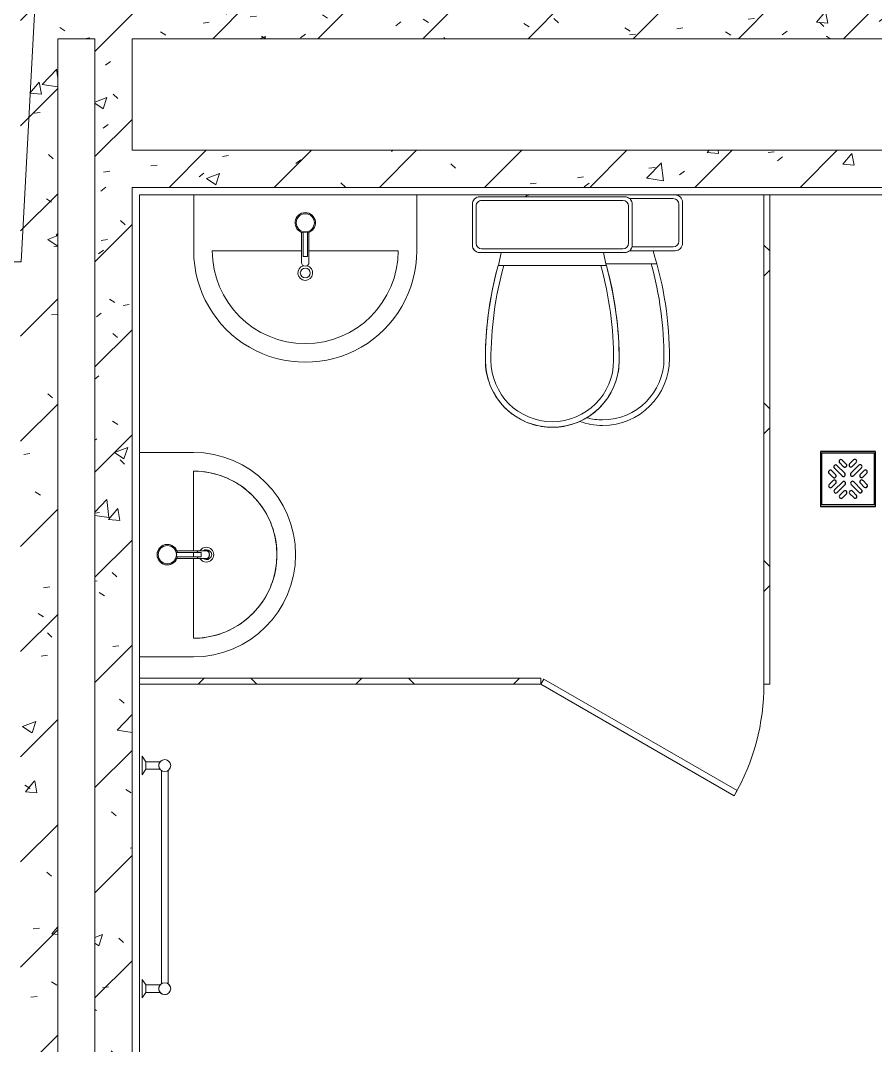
# Model space of a CAD drawing. Header units: millimetres. Extents: x -584918 to 2941280, y 3000189 to 4229862.
# Drawn here: x -445285 to -442985, y 3681767 to 3684524 of the extents above; entities that cross this region are included whole.
import ezdxf

# ---------------------------------------------------------------- set-up
doc = ezdxf.new("R2010")
doc.units = ezdxf.units.MM
for name, color, linetype, lineweight in [('Двери', 7, 'Continuous', 0), ('Сантехника', 7, 'Continuous', 0), ('Стены внутренние', 7, 'Continuous', 0), ('Стены наружные', 7, 'Continuous', 0), ('Стены несущие', 7, 'Continuous', 0), ('Стены отделка', 7, 'Continuous', 0), ('Стены перегородки', 7, 'Continuous', 0), ('экспертиза условные обозначения', 1, 'Continuous', 0)]:
    doc.layers.add(name, color=color, linetype=linetype, lineweight=lineweight)
pattern_1 = [(45, (-437515.92, 3663725.22), (-141.4214, 141.4214), [])]
pattern_2 = [(50, (-437515.92, 3663725.22), (364.368, -31.8783), [38.1, -419.1]), (355, (-437515.92, 3663725.2), (-70.486, 382.1133), [30.48, -335.28]), (100.451, (-437485.56, 3663722.56), (293.885, 350.2334), [32.38, -356.18]), (46.184, (-437515.92, 3663826.8), (542.1585, -84.086), [57.15, -628.65]), (96.636, (-437470.74, 3663819.8), (474.805, 494.855), [48.57, -534.27]), (351.184, (-437515.9, 3663826.8), (474.81, 494.85), [45.72, -502.92]), (21, (-437465.12, 3663801.42), (303.2285, -204.5305), [38.1, -419.1]), (326, (-437465.12, 3663801.4), (123.604, 368.376), [30.48, -335.28]), (71.451, (-437439.86, 3663784.37), (426.834, 163.843), [32.38, -356.18]), (37.5, (-437515.92, 3663725.22), (6.17665, 169.11015), [16.764, -314.452, 16.764, -323.596, -336.55]), (37.5, (-437515.92, 3663725.22), (6.17665, 169.11015), [-671.576, 16.764, -319.786]), (7.5, (-437515.92, 3663725.22), (133.6389, 200.3615), [16.764, -177.292, 16.764, -306.832, -128.27]), (7.5, (-437515.92, 3663725.22), (133.6389, 200.3615), [-517.652, 16.764, -111.506]), (327.5, (-437629.21, 3663725.22), (271.1818, -11.4584), [16.764, -110.236, 16.764, -379.476, -525.78]), (327.5, (-437629.21, 3663725.22), (271.1818, -11.4584), [-523.24, 16.764, -509.016]), (317.5, (-437680, 3663725.22), (296.2585, 50.8528), [16.764, -148.336, 16.764, -246.38, -373.38]), (317.5, (-437680, 3663725.22), (296.2585, 50.8528), [-428.244, 16.764, -356.616])]
pattern_3 = [(45, (-437515.92, 3663725.22), (-212.132, 212.132), []), (135, (-437515.92, 3663725.22), (-212.132, -212.132), [])]

# ---------------------------------------------------------------- blocks, each defined once
blk = doc.blocks.new('ADSK_Унитаз_ГОСТ30493-96 - С косым выпуском-V102-АР Этаж 01')
at = {"layer": 'Сантехника', "color": 9, "true_color": 0xe1b7aa}
for p, q in [((0, 190.8), (0, 195)), ((0, 195), (0, -195)), ((0, -195), (0, 195)), ((130, 215), (20, 215)), ((20, 215), (130, 215)), ((125, 205), (25, 205)), ((150, 195), (150, 190.8)), ((150, -195), (150, 195)), ((150, 195), (150, -195)), ((10, 190), (10, -190)), ((140, -190), (140, 190)), ((185, 145), (150, 137.4)), ((185, 130.7), (185, 145.7)), ((185, 130.7), (185, -130.7)), ((150, -137.4), (185, -145)), ((185, -145.7), (185, -130.7)), ((20, -215), (130, -215)), ((130, -215), (20, -215)), ((25, -205), (125, -205))]:
    blk.add_line(p, q, dxfattribs=at)
at = {"layer": 'Сантехника', "color": 9, "true_color": 0xe1b7aa, "flags": 128}
for points in [[(185, 145.7), (222.5, 155.2), (260.3, 163.1), (298.4, 169.6), (336.7, 174.5), (375.2, 177.8), (413.8, 179.6), (440, 180)], [(440, 180), (447.2, 179.9), (454.4, 179.4), (461.5, 178.7), (468.7, 177.7), (475.8, 176.4), (482.8, 174.8), (489.7, 173), (496.6, 170.9), (503.4, 168.5), (510.1, 165.8), (516.7, 162.9), (523.1, 159.7), (529.4, 156.2), (535.6, 152.5), (541.6, 148.6), (547.5, 144.4), (553.2, 140), (558.7, 135.3), (564, 130.5), (569.1, 125.4), (574, 120.1), (578.7, 114.7), (583.2, 109), (587.5, 103.2), (591.5, 97.3), (595.2, 91.1), (598.8, 84.8), (602, 78.4), (605, 71.9), (607.8, 65.2), (610.2, 58.5), (612.4, 51.6), (614.4, 44.7), (616, 37.7), (617.4, 30.6), (618.5, 23.5), (619.3, 16.3), (619.8, 9.1), (620, 1.9), (620, 0)], [(620, 0), (619.9, -7.2), (619.4, -14.4), (618.7, -21.5), (617.7, -28.7), (616.4, -35.8), (614.8, -42.8), (613, -49.7), (610.9, -56.6), (608.5, -63.4), (605.8, -70.1), (602.9, -76.7), (599.7, -83.1), (596.2, -89.4), (592.5, -95.6), (588.6, -101.6), (584.4, -107.5), (580, -113.2), (575.3, -118.7), (570.5, -124), (565.4, -129.1), (560.1, -134), (554.7, -138.7), (549, -143.2), (543.2, -147.5), (537.3, -151.5), (531.1, -155.2), (524.8, -158.8), (518.4, -162), (511.9, -165), (505.2, -167.8), (498.5, -170.2), (491.6, -172.4), (484.7, -174.4), (477.7, -176), (470.6, -177.4), (463.5, -178.5), (456.3, -179.3), (449.1, -179.8), (441.9, -180), (440, -180)], [(440, -180), (401.4, -179.2), (362.8, -176.9), (324.4, -173.1), (286.1, -167.7), (248.1, -160.7), (210.4, -152.3), (185, -145.7)]]:
    blk.add_lwpolyline(points, dxfattribs=at)
at = {"layer": 'Сантехника', "color": 9, "true_color": 0xe1b7aa}
for centre, radius, start, end in [((20, 195), 20, 90, 180), ((20, 195), 20, 90, 180), ((20, 195), 20, 170, 180), ((20, 195), 20, 140, 160), ((20, 195), 20, 110, 130), ((25, 190), 15, 90, 180), ((20, 195), 20, 90, 100), ((125, 190), 15, 0, 90), ((130, 195), 20, 360, 90), ((130, 195), 20, 80, 90), ((130, 195), 20, 0, 90), ((130, 195), 20, 50, 70), ((130, 195), 20, 20, 40), ((130, 195), 20, 360, 10), ((440, -786), 966, 90, 105.3062), ((440, -786), 966, 90, 105.3062), ((440, 0), 180, 0, 90), ((440, 0), 180, 360, 90), ((440, -801), 966, 90, 105.3062), ((440, 0), 165, 0, 90), ((440, 0), 180, 270, 360), ((440, 0), 165, 270, 0), ((440, 0), 180, 270, 0), ((440, 801), 966, 254.6938, 270), ((440, 786), 966, 254.6938, 270), ((440, 786), 966, 254.6938, 270), ((25, -190), 15, 180, 270), ((125, -190), 15, 270, 0), ((20, -195), 20, 180, 270), ((20, -195), 20, 180, 190), ((20, -195), 20, 180, 270), ((20, -195), 20, 200, 220), ((20, -195), 20, 230, 250), ((20, -195), 20, 260, 270), ((130, -195), 20, 270, 0), ((130, -195), 20, 270, 0), ((130, -195), 20, 270, 280), ((130, -195), 20, 290, 310), ((130, -195), 20, 320, 340), ((130, -195), 20, 350, 0)]:
    blk.add_arc(centre, radius, start, end, dxfattribs=at)
blk = doc.blocks.new('ADSK_Умывальник_Полукруглый_Керамический_ГОСТ30493-96 - 2-ой величины-1033426-АР Этаж 01')
at = {"layer": 'Сантехника', "color": 9, "true_color": 0xe1b7aa}
for p, q in [((-7304.1, 19636.8), (-7449.1, 19636.8)), ((-7304.1, 19371.7), (-7304.1, 19586.8)), ((-7304.1, 19136.8), (-7304.1, 19351.9)), ((-7449.1, 19086.8), (-7304.1, 19086.8))]:
    blk.add_line(p, q, dxfattribs=at)
at = {"layer": 'Сантехника', "color": 9, "true_color": 0xe1b7aa, "flags": 128}
blk.add_lwpolyline([(-7304.1, 19136.8), (-7295.1, 19137), (-7286.1, 19137.5), (-7277.2, 19138.4), (-7268.3, 19139.7), (-7259.4, 19141.3), (-7250.6, 19143.2), (-7241.9, 19145.6), (-7233.3, 19148.2), (-7224.8, 19151.2), (-7216.5, 19154.6), (-7208.3, 19158.2), (-7200.2, 19162.2), (-7192.3, 19166.5), (-7184.6, 19171.2), (-7177.1, 19176.1), (-7169.7, 19181.3), (-7162.6, 19186.8), (-7155.7, 19192.6), (-7149.1, 19198.7), (-7142.7, 19205), (-7136.6, 19211.6), (-7130.7, 19218.4), (-7125.1, 19225.5), (-7119.8, 19232.8), (-7114.8, 19240.2), (-7110.1, 19247.9), (-7105.7, 19255.7), (-7101.6, 19263.8), (-7097.8, 19271.9), (-7094.4, 19280.3), (-7091.3, 19288.7), (-7088.5, 19297.3), (-7086.1, 19306), (-7084.1, 19314.7), (-7082.4, 19323.6), (-7081, 19332.5), (-7080, 19341.4), (-7079.4, 19350.4), (-7079.1, 19359.4), (-7079.2, 19368.4), (-7079.6, 19377.4), (-7080.4, 19386.3), (-7081.6, 19395.2), (-7083.1, 19404.1), (-7085, 19412.9), (-7087.2, 19421.6), (-7089.8, 19430.3), (-7092.7, 19438.8), (-7095.9, 19447.2), (-7099.5, 19455.4), (-7103.4, 19463.5), (-7107.6, 19471.5), (-7112.2, 19479.2), (-7117, 19486.8), (-7122.2, 19494.2), (-7127.6, 19501.4), (-7133.4, 19508.3), (-7139.3, 19515), (-7145.6, 19521.5), (-7152.1, 19527.7), (-7158.9, 19533.7), (-7165.9, 19539.3), (-7173.1, 19544.7), (-7180.5, 19549.8), (-7188.1, 19554.6), (-7195.9, 19559.1), (-7203.9, 19563.2), (-7212, 19567.1), (-7220.3, 19570.6), (-7228.7, 19573.8), (-7237.3, 19576.6), (-7245.9, 19579.1), (-7254.6, 19581.3), (-7263.5, 19583.1), (-7272.3, 19584.5), (-7281.3, 19585.6), (-7290.3, 19586.4), (-7299.2, 19586.7), (-7304.1, 19586.8)], dxfattribs=at)
at = {"layer": 'Сантехника', "color": 9, "true_color": 0xe1b7aa}
for centre, radius, start, end in [((-7304.1, 19361.8), 275, 270, 90), ((-7304.1, 19361.8), 225, 270, 90), ((-7269.1, 19361.8), 20, 90, 150), ((-7269.1, 19361.8), 20, 270, 90), ((-7269.1, 19361.8), 20, 210, 270)]:
    blk.add_arc(centre, radius, start, end, dxfattribs=at)
blk = doc.blocks.new('ADSK_Смеситель_ГОСТ25809-96 - Для умывальника_Однорукояточный-V103-АР Этаж 01')
at = {"layer": 'Сантехника', "color": 253, "true_color": 0xaaaaaa}
for p, q in [((-7303.8, 19367.8), (-7349.5, 19367.8)), ((-7349.5, 19355.8), (-7303.8, 19355.8)), ((-7290.7, 19371.8), (-7348.9, 19371.8)), ((-7348.9, 19351.8), (-7290.7, 19351.8)), ((-7303.9, 19356.8), (-7303.9, 19366.8)), ((-7283.1, 19367.8), (-7303.8, 19367.8)), ((-7303.8, 19355.8), (-7283.1, 19355.8)), ((-7268, 19371.8), (-7290.7, 19371.8)), ((-7290.7, 19351.8), (-7268, 19351.8)), ((-7283.1, 19366.8), (-7283.1, 19367.8)), ((-7283.1, 19367.8), (-7283.1, 19366.8)), ((-7283.1, 19366.8), (-7283.1, 19356.8)), ((-7283.1, 19356.8), (-7283.1, 19355.8)), ((-7283.1, 19355.8), (-7283.1, 19356.8)), ((-7264.1, 19371.8), (-7268, 19371.8)), ((-7268, 19351.8), (-7264.1, 19351.8))]:
    blk.add_line(p, q, dxfattribs=at)
for radius, start, end in [(27.5, 90, 270), (27.5, 135, 168.0226), (24.5, 90, 270), (27.5, 113.3113, 126.6872), (27.5, 90, 108.0223), (27.5, 71.9777, 90), (27.5, 11.0769, 90), (24.5, 270, 90), (27.5, 53.3128, 66.6887), (27.5, 30, 45), (27.5, 173.3116, 186.6875), (27.5, 191.9767, 225), (27.5, 270, 348.9224), (24.5, 10.2298, 15), (24.5, 10.2298, 15), (24.5, 345, 349.7702), (24.5, 345, 349.7702), (27.5, 11.9774, 29.0386), (27.5, 330.9614, 348.0233), (27.5, 233.3119, 246.6878), (27.5, 251.9769, 270), (27.5, 270, 288.0231), (27.5, 293.3122, 306.6881), (27.5, 315, 330)]:
    blk.add_arc((-7374.1, 19361.8), radius, start, end, dxfattribs=at)
for start_param, end_param in [(6.128367, 6.283185), (3.141593, 3.296411), (4.712389, 6.021386), (3.403392, 4.712389)]:
    blk.add_ellipse((-7264.1, 19361.8), major_axis=(0, 10), ratio=0.965926, start_param=start_param, end_param=end_param, dxfattribs=at)
for points, knots in [([(-7350.1, 19366.7), (-7350.1, 19366.8), (-7350.2, 19367.2), (-7350.3, 19367.6), (-7350.4, 19368.1), (-7350.5, 19368.3), (-7350.5, 19368.4)], [0.15127921, 0.15127921, 0.15127921, 0.15127921, 0.16666667, 0.19444444, 0.20833333, 0.22222222, 0.22222222, 0.22222222, 0.22222222]), ([(-7350.5, 19355.1), (-7350.5, 19355.2), (-7350.5, 19355.3), (-7350.4, 19355.7), (-7350.2, 19356.2), (-7350.1, 19356.7), (-7350.1, 19356.9)], [0.77430556, 0.77430556, 0.77430556, 0.77430556, 0.78298611, 0.79166667, 0.82638889, 0.84872079, 0.84872079, 0.84872079, 0.84872079]), ([(-7303.8, 19367.8), (-7303.8, 19367.8), (-7303.9, 19367.8), (-7303.9, 19367.7), (-7303.9, 19367.5), (-7303.9, 19367.2), (-7303.9, 19367), (-7303.9, 19366.8)], [0, 0, 0, 0, 0.166667, 0.333333, 0.5, 0.666667, 1, 1, 1, 1]), ([(-7303.4, 19355.8), (-7303.4, 19355.8), (-7303.4, 19355.8), (-7303.4, 19355.9), (-7303.3, 19356.1), (-7303.3, 19356.4), (-7303.3, 19356.6), (-7303.3, 19356.8)], [0, 0, 0, 0, 0.166667, 0.333333, 0.5, 0.666667, 1, 1, 1, 1]), ([(-7294.4, 19356.8), (-7294, 19355.3), (-7293.2, 19353.4), (-7291.8, 19352), (-7291.1, 19351.8), (-7290.7, 19351.8)], [0.1666667, 0.1666667, 0.1666667, 0.1666667, 0.3333333, 0.4166667, 0.5, 0.5, 0.5, 0.5]), ([(-7268, 19371.8), (-7267.8, 19371.8), (-7267.5, 19371.8), (-7267.1, 19371.7), (-7266.6, 19371.6), (-7266.2, 19371.5), (-7265.7, 19371.3), (-7265.3, 19371), (-7264.9, 19370.8), (-7264.4, 19370.5), (-7264.1, 19370.1), (-7263.6, 19369.6), (-7263.1, 19369), (-7262.7, 19368.4), (-7262.3, 19367.7), (-7261.8, 19366.8), (-7261.4, 19365.6), (-7261, 19364), (-7260.9, 19362.7), (-7260.9, 19361.8)], [0.5, 0.5, 0.5, 0.5, 0.5208333, 0.5416667, 0.5625, 0.5833333, 0.6041667, 0.625, 0.6458333, 0.6666667, 0.6875, 0.7083333, 0.75, 0.7708333, 0.7916667, 0.8333333, 0.875, 0.9166667, 1, 1, 1, 1]), ([(-7260.9, 19361.8), (-7260.9, 19360.9), (-7261, 19359.6), (-7261.4, 19358), (-7261.8, 19356.8), (-7262.3, 19355.9), (-7262.7, 19355.2), (-7263.1, 19354.6), (-7263.7, 19353.8), (-7264.3, 19353.2), (-7264.9, 19352.8), (-7265.3, 19352.6), (-7265.7, 19352.3), (-7266.2, 19352.1), (-7266.6, 19352), (-7267.1, 19351.9), (-7267.5, 19351.8), (-7267.8, 19351.8), (-7268, 19351.8)], [0, 0, 0, 0, 0.0833333, 0.125, 0.1666667, 0.2083333, 0.2291667, 0.25, 0.2916667, 0.3333333, 0.3541667, 0.375, 0.3958333, 0.4166667, 0.4375, 0.4583333, 0.4791667, 0.5, 0.5, 0.5, 0.5])]:
    blk.add_open_spline(points, degree=3, knots=knots, dxfattribs=at)
for points in [[(-7349.4, 19366.8), (-7349.4, 19366.9), (-7349.4, 19367.1), (-7349.5, 19367.3), (-7349.5, 19367.5), (-7349.5, 19367.7), (-7349.5, 19367.7), (-7349.5, 19367.8)], [(-7349.5, 19355.8), (-7349.5, 19355.9), (-7349.5, 19355.9), (-7349.5, 19356.1), (-7349.5, 19356.3), (-7349.4, 19356.5), (-7349.4, 19356.7), (-7349.4, 19356.8)], [(-7349.4, 19356.8), (-7349.1, 19358.5), (-7348.7, 19361.8), (-7349.1, 19365.1), (-7349.4, 19366.8)], [(-7349.1, 19367.8), (-7349.1, 19367.8), (-7349.1, 19367.8), (-7349.1, 19367.7)], [(-7349, 19355.9), (-7349, 19355.9), (-7349.1, 19355.8), (-7349.1, 19355.8), (-7349.1, 19355.8)], [(-7303.9, 19356.8), (-7303.9, 19356.6), (-7303.9, 19356.3), (-7303.9, 19355.9), (-7303.9, 19355.8), (-7303.8, 19355.8)], [(-7303.3, 19366.8), (-7303.3, 19367), (-7303.3, 19367.3), (-7303.4, 19367.7), (-7303.4, 19367.8), (-7303.4, 19367.8)], [(-7290.7, 19371.8), (-7291.1, 19371.8), (-7291.8, 19371.6), (-7292.9, 19370.6), (-7293.8, 19368.9), (-7294.2, 19367.6), (-7294.4, 19366.8)]]:
    blk.add_open_spline(points, degree=3, dxfattribs=at)
blk = doc.blocks.new('ADSK_СифонБутылочный_ГОСТ23289-94 - Для умывальника_Вертикальный выпуск_DN40-1032946-АР Этаж 01')
at = {"layer": 'Сантехника', "color": 253, "true_color": 0xaaaaaa}
for start, end in [(79.4516, 159.5775), (257.2111, 336.8098)]:
    blk.add_arc((0, 0), 13.3, start, end, dxfattribs=at)
blk = doc.blocks.new('VM_Полотенцесушитель_Лесенка_Нижнее подключение - 600х800-V191-АР Этаж 01')
at = {"layer": 'Сантехника', "color": 253, "true_color": 0xaaaaaa}
for p, q in [((-625, 61), (-610, 51)), ((-625, 61), (-610, 51)), ((-625, 61), (-575, 61)), ((-590, 51), (-575, 61)), ((-25, 61), (-10, 51)), ((-25, 61), (-10, 51)), ((-25, 61), (25, 61)), ((10, 51), (25, 61)), ((-610, 51), (-610, 12.5)), ((-590, 51), (-610, 51)), ((-590, 12.5), (-590, 51)), ((-10, 51), (-10, 12.5)), ((10, 51), (-10, 51)), ((10, 12.5), (10, 51)), ((-13.1, 9), (-587.4, 9)), ((-587.4, -9), (-12.6, -9))]:
    blk.add_line(p, q, dxfattribs=at)
for centre, start, end in [((-600, 0), 0, 180), ((-600, 0), 180, 360), ((-600, 0), 180, 210), ((-600, 0), 120.7839, 165), ((-600, 0), 106.4893, 118.6718), ((-600, 0), 92.7447, 101.9703), ((-600, 0), 78.0251, 87.2511), ((-600, 0), 38.6119, 45), ((0, 0), 360, 180), ((0, 0), 180, 360), ((0, 0), 120.7839, 135), ((0, 0), 106.4893, 118.6718), ((0, 0), 78.0251, 87.2511), ((0, 0), 61.3189, 73.5093), ((0, 0), 30, 59.2206), ((-600, 0), 225, 255), ((-600, 0), 285, 321.3881), ((0, 0), 214.4964, 225), ((0, 0), 240, 270), ((0, 0), 315, 345)]:
    blk.add_arc(centre, 16, start, end, dxfattribs=at)
for points, knots in [([(-605.1, 15.2), (-605.8, 14.9), (-606.7, 14.6), (-607.5, 14.1), (-608.1, 13.8), (-608.7, 13.5), (-609.1, 13.2), (-609.3, 13), (-609.5, 12.9), (-609.7, 12.7), (-609.9, 12.6), (-610, 12.5), (-610, 12.5)], [0.6666667, 0.6666667, 0.6666667, 0.6666667, 0.75, 0.7708333, 0.7916667, 0.8333333, 0.875, 0.8854167, 0.8958333, 0.9166667, 0.9583333, 1, 1, 1, 1]), ([(-596.1, 15.5), (-596.3, 15.6), (-596.9, 15.7), (-598.2, 15.9), (-600, 16), (-601.8, 15.9), (-603.1, 15.7), (-603.9, 15.5), (-604, 15.5)], [0.3761212, 0.3761212, 0.3761212, 0.3761212, 0.3888889, 0.4444444, 0.5, 0.5555556, 0.6111111, 0.6301958, 0.6301958, 0.6301958, 0.6301958]), ([(-590.6, 13), (-590.7, 13), (-590.9, 13.2), (-591.3, 13.5), (-591.8, 13.8), (-592.8, 14.3), (-593.9, 14.8), (-594.9, 15.2)], [0.1111111, 0.1111111, 0.1111111, 0.1111111, 0.1388889, 0.1666667, 0.1944444, 0.2222222, 0.3333333, 0.3333333, 0.3333333, 0.3333333]), ([(-5.1, 15.2), (-5.8, 14.9), (-6.7, 14.6), (-7.5, 14.1), (-8.1, 13.8), (-8.7, 13.5), (-9.1, 13.2), (-9.3, 13), (-9.5, 12.9), (-9.7, 12.7), (-9.9, 12.6), (-10, 12.5), (-10, 12.5)], [0.6666667, 0.6666667, 0.6666667, 0.6666667, 0.75, 0.7708333, 0.7916667, 0.8333333, 0.875, 0.8854167, 0.8958333, 0.9166667, 0.9583333, 1, 1, 1, 1]), ([(10, 12.5), (10, 12.5), (9.9, 12.6), (9.6, 12.8), (9.4, 13), (9.1, 13.2), (8.7, 13.5), (8.2, 13.8), (7.2, 14.3), (5.6, 15), (3.5, 15.6), (1.9, 15.9), (0.9, 16), (0.4, 16)], [0, 0, 0, 0, 0.0555556, 0.0833333, 0.1111111, 0.1388889, 0.1666667, 0.1944444, 0.2222222, 0.3333333, 0.3888889, 0.4444444, 0.4884465, 0.4884465, 0.4884465, 0.4884465])]:
    blk.add_open_spline(points, degree=3, knots=knots, dxfattribs=at)
blk.add_open_spline([(-1.8, 15.9), (-2.4, 15.8), (-2.9, 15.7), (-3.5, 15.6)], degree=3, dxfattribs=at)
blk = doc.blocks.new('ADSK_Трап_ПП_Вертикальный - DN50-V195-АР Этаж 01')
at = {"layer": 'Сантехника', "lineweight": 30}
for p, q in [((74, 74), (-74, 74)), ((-74, 74), (-74, -74)), ((-70, 70), (70, 70)), ((-70, -70), (-70, 70)), ((70, 70), (70, -70)), ((74, -74), (74, 74)), ((-15.5, 8), (-36.7, 29.2)), ((-8.4, 15), (-29.6, 36.2)), ((-22.4, 43.4), (-11.8, 32.8)), ((-15.4, 50.5), (-4.7, 39.9)), ((14.9, 51), (4.3, 40.4)), ((8, 15.5), (29.2, 36.7)), ((22, 43.9), (11.4, 33.3)), ((15, 8.4), (36.2, 29.6)), ((-51, 14.9), (-40.4, 4.3)), ((-43.9, 22), (-33.3, 11.4)), ((43.4, 22.4), (32.8, 11.8)), ((50.5, 15.4), (39.9, 4.7)), ((-50.5, -15.4), (-39.9, -4.7)), ((-43.4, -22.4), (-32.8, -11.8)), ((-15, -8.4), (-36.2, -29.6)), ((-8, -15.5), (-29.2, -36.7)), ((8.4, -15), (29.6, -36.2)), ((15.5, -8), (36.7, -29.2)), ((43.9, -22), (33.3, -11.4)), ((51, -14.9), (40.4, -4.3)), ((-22, -43.9), (-11.4, -33.3)), ((-14.9, -51), (-4.3, -40.4)), ((15.4, -50.5), (4.7, -39.9)), ((22.4, -43.4), (11.8, -32.8)), ((-74, -74), (74, -74)), ((70, -70), (-70, -70))]:
    blk.add_line(p, q, dxfattribs=at)
for centre, radius, start, end in [((-33.2, 32.7), 4.99, 45, 225), ((-18.9, 47), 5, 45, 225), ((-8.3, 36.4), 5, 225, 45), ((7.8, 36.8), 5, 135, 315), ((18.4, 47.4), 5, 315, 135), ((32.7, 33.2), 4.99, 315, 135), ((-47.4, 18.4), 5, 45, 225), ((-36.8, 7.8), 5, 225, 45), ((-12, 11.5), 4.99, 225, 45), ((11.5, 12), 4.99, 135, 315), ((36.4, 8.3), 5, 135, 315), ((47, 18.9), 5, 315, 135), ((-47, -18.9), 5, 135, 315), ((-36.4, -8.3), 5, 315, 135), ((-11.5, -12), 4.99, 315, 135), ((12, -11.5), 4.99, 45, 225), ((36.8, -7.8), 5, 45, 225), ((47.4, -18.4), 5, 225, 45), ((-32.7, -33.2), 4.99, 135, 315), ((-18.4, -47.4), 5, 135, 315), ((-7.8, -36.8), 5, 315, 135), ((8.3, -36.4), 5, 45, 225), ((18.9, -47), 5, 225, 45), ((33.2, -32.7), 4.99, 225, 45)]:
    blk.add_arc(centre, radius, start, end, dxfattribs=at)
blk = doc.blocks.new('ВК_Домодедово_rvt-1-АР Этаж 01')
at = {"layer": 'Сантехника', "color": 253, "lineweight": 9, "true_color": 0xaaaaaa}
for name, p, rotation in [('ADSK_Унитаз_ГОСТ30493-96 - С косым выпуском-V102-АР Этаж 01', (-6338.6, 20324.3), 270), ('ADSK_СифонБутылочный_ГОСТ23289-94 - Для умывальника_Вертикальный выпуск_DN40-1032946-АР Этаж 01', (-7269.1, 19361.8), 149.9999999999595), ('VM_Полотенцесушитель_Лесенка_Нижнее подключение - 600х800-V191-АР Этаж 01', (-7381, 18794.6), 90.00000000004196)]:
    blk.add_blockref(name, p, dxfattribs=dict(at, rotation=rotation))
for name, p in [('ADSK_Умывальник_Полукруглый_Керамический_ГОСТ30493-96 - 2-ой величины-1033426-АР Этаж 01', (0, 0)), ('ADSK_Трап_ПП_Вертикальный - DN50-V195-АР Этаж 01', (-5543.1, 19565.6)), ('ADSK_Смеситель_ГОСТ25809-96 - Для умывальника_Однорукояточный-V103-АР Этаж 01', (0, 0))]:
    blk.add_blockref(name, p, dxfattribs=at)
blk = doc.blocks.new('ASVP_2D_Унитаз_Слив - Унитаз для взрослых-V199-АР Этаж 01')
at = {"layer": 'Сантехника'}
for p, q in [((-254.8, 195), (-117.5, 195)), ((-324.1, 140), (-324.1, 30)), ((-181.6, 160), (-304.1, 160)), ((-187.9, 150), (-299.1, 150)), ((-314.1, 135), (-314.1, 35)), ((-299.1, 20), (-181.6, 20))]:
    blk.add_line(p, q, dxfattribs=at)
for centre, radius, start, end in [((-109.1, 450), 180, 90, 180), ((-109.1, 450), 165, 90, 180), ((-109.1, 450), 180, 69.8442, 90), ((-109.1, 450), 165, 75.115, 90), ((676.9, 450), 966, 180, 197.4702), ((691.9, 450), 966, 180, 195.3062), ((-304.1, 140), 20, 90, 180), ((-299.1, 135), 15, 90, 180), ((-304.1, 30), 20, 180, 270), ((-299.1, 35), 15, 180, 270), ((85.9, 30), 20, 270, 308.4099)]:
    blk.add_arc(centre, radius, start, end, dxfattribs=at)
blk = doc.blocks.new('Д_Эскиз_1П - Дверь_в_трансформируемой_перегородке-7567258-АР Этаж 01')
at = {"layer": 'Двери'}
for p, q in [((-292, 5.9), (-300, -8)), ((227.6, -294.1), (-292, 5.9)), ((-300, -8), (219.6, -308)), ((219.6, -308), (227.6, -294.1))]:
    blk.add_line(p, q, dxfattribs=at)
blk.add_arc((-300, -8), 600, 330, 360, dxfattribs=at)
blk = doc.blocks.new('ASVP_2D_Раковина - Раковина 600х450-7567269-АР Этаж 01')
at = {"layer": 'Сантехника'}
for p, q in [((-119.1, 110.6), (-119.1, 191.9)), ((-115.1, 176), (-115.1, 109.6)), ((-103.1, 176), (-115.1, 176)), ((-103.1, 109.6), (-103.1, 176)), ((-99.1, 191.9), (-99.1, 110.6)), ((-409.1, 160), (-409.1, 10)), ((-409.1, 10), (-409.1, 160)), ((-359.1, 160), (-119.1, 160)), ((140.9, 160), (-99.1, 160)), ((190.9, 10), (190.9, 160)), ((190.9, 160), (190.9, 10))]:
    blk.add_line(p, q, dxfattribs=at)
for centre, radius in [((-109.1, 220), 13.3), ((-109.1, 85), 24.5)]:
    blk.add_circle(centre, radius, dxfattribs=at)
for centre, radius, start, end in [((-109.1, 160), 300, 360, 180), ((-109.1, 160), 300, 360, 180), ((-109.1, 160), 250, 0, 180), ((-109.1, 220), 20, 284.1438, 255.8562), ((-109.1, 191.9), 10, 0, 180), ((-109.1, 85), 27.5, 102.6043, 77.3977), ((-109.1, 85), 25.3, 76.2933, 103.7089)]:
    blk.add_arc(centre, radius, start, end, dxfattribs=at)

msp = doc.modelspace()

# ---------------------------------------------------------------- hatches: boundary and pattern name
at = {"layer": 'Стены внутренние'}
h = msp.add_hatch(dxfattribs=at)
h.set_pattern_fill('FP_1', color=256, style=0, pattern_type=2)
h.set_pattern_definition(pattern_1)
h.paths.add_polyline_path([(-445285.026, 3680074.55), (-445185.026, 3680074.55), (-445185.026, 3684824.55), (-445285.026, 3684824.55), (-445285.026, 3680174.55)])
h.paths.add_polyline_path([(-445187.994, 3685624.55), (-445185.026, 3685624.55), (-445185.026, 3685676.154), (-445285.026, 3685676.154), (-445285.026, 3685624.55), (-445190.983, 3685624.55)])
h = msp.add_hatch(dxfattribs=at)
h.set_pattern_fill('FP_2', color=256, style=0, pattern_type=2)
h.set_pattern_definition(pattern_2)
h.paths.add_polyline_path([(-445285.026, 3680074.55), (-445185.026, 3680074.55), (-445185.026, 3684824.55), (-445285.026, 3684824.55), (-445285.026, 3680174.55)])
h.paths.add_polyline_path([(-445187.994, 3685624.55), (-445185.026, 3685624.55), (-445185.026, 3685676.154), (-445285.026, 3685676.154), (-445285.026, 3685624.55), (-445190.983, 3685624.55)])
h = msp.add_hatch(dxfattribs=at)
h.set_pattern_fill('FP_1', color=256, style=0, pattern_type=2)
h.set_pattern_definition(pattern_1)
h.paths.add_polyline_path([(-443044.934, 3684474.55), (-442435.026, 3684474.55), (-442435.026, 3684574.55), (-445185.026, 3684574.55), (-445185.026, 3684474.55), (-443085.026, 3684474.55)])
h = msp.add_hatch(dxfattribs=at)
h.set_pattern_fill('FP_2', color=256, style=0, pattern_type=2)
h.set_pattern_definition(pattern_2)
h.paths.add_polyline_path([(-443044.934, 3684474.55), (-442435.026, 3684474.55), (-442435.026, 3684574.55), (-445185.026, 3684574.55), (-445185.026, 3684474.55), (-443085.026, 3684474.55)])
h = msp.add_hatch(dxfattribs=at)
h.set_pattern_fill('FP_1', color=256, style=0, pattern_type=2)
h.set_pattern_definition(pattern_1)
h.paths.add_polyline_path([(-445085.026, 3680174.55), (-444985.026, 3680174.55), (-444985.026, 3684474.55), (-445085.026, 3684474.55), (-445085.026, 3680667.292)])
h = msp.add_hatch(dxfattribs=at)
h.set_pattern_fill('FP_2', color=256, style=0, pattern_type=2)
h.set_pattern_definition(pattern_2)
h.paths.add_polyline_path([(-445085.026, 3680174.55), (-444985.026, 3680174.55), (-444985.026, 3684474.55), (-445085.026, 3684474.55), (-445085.026, 3680667.292)])
h = msp.add_hatch(dxfattribs=at)
h.set_pattern_fill('FP_1', color=256, style=0, pattern_type=2)
h.set_pattern_definition(pattern_1)
h.paths.add_polyline_path([(-439850.166, 3684074.55), (-439685.026, 3684074.55), (-439685.026, 3684174.55), (-444985.026, 3684174.55), (-444985.026, 3684074.55), (-440316.759, 3684074.55)])
h = msp.add_hatch(dxfattribs=at)
h.set_pattern_fill('FP_2', color=256, style=0, pattern_type=2)
h.set_pattern_definition(pattern_2)
h.paths.add_polyline_path([(-439850.166, 3684074.55), (-439685.026, 3684074.55), (-439685.026, 3684174.55), (-444985.026, 3684174.55), (-444985.026, 3684074.55), (-440316.759, 3684074.55)])
at = {"layer": 'Стены наружные'}
h = msp.add_hatch(dxfattribs=at)
h.set_pattern_fill('FP_43', color=256, style=0, pattern_type=2)
h.set_pattern_definition(pattern_3)
h.paths.add_polyline_path([(-443285.026, 3682738.55), (-443269.026, 3682738.55), (-443269.026, 3684054.55), (-443285.026, 3684054.55), (-443285.026, 3682835.682)])
h = msp.add_hatch(dxfattribs=at)
h.set_pattern_fill('FP_43', color=256, style=0, pattern_type=2)
h.set_pattern_definition(pattern_3)
h.paths.add_polyline_path([(-444820.026, 3682738.55), (-443885.026, 3682738.55), (-443885.026, 3682754.55), (-444965.026, 3682754.55), (-444965.026, 3682738.55), (-444907.026, 3682738.55)])
at = {"layer": 'экспертиза условные обозначения'}
h = msp.add_hatch(dxfattribs=at)
h.set_pattern_fill('GRASS', color=6, scale=24)
h.set_pattern_definition([(90, (-461809.37, 3558222.25), (-431.0523, 431.0523), [114.3, -747.8046]), (45, (-461809.37, 3558222.25), (-431.0523, 431.0523), [114.3, -495.3]), (135, (-461809.37, 3558222.25), (-431.0523, -431.0523), [114.3, -495.3])])
edge = h.paths.add_edge_path()
edge.add_line((-458338.484, 3694648.826), (-453608.137, 3692742.567))
edge.add_line((-453608.137, 3692742.567), (-452262.543, 3696081.635))
edge.add_line((-452262.543, 3696081.635), (-443822.121, 3692680.271))
edge.add_line((-443822.121, 3692680.271), (-445167.715, 3689341.203))
edge.add_line((-445167.715, 3689341.203), (-441899.865, 3688024.308))
edge.add_line((-441899.865, 3688024.308), (-440112.737, 3687304.122))
edge.add_line((-440112.737, 3687304.122), (-440822.912, 3685541.836))
edge.add_line((-440822.912, 3685541.836), (-443740.461, 3686717.565))
edge.add_arc((-444130.947, 3685740.74), 1051.983, 68.21091, 179.840391)
edge.add_line((-445182.926, 3685743.67), (-445282.926, 3683874.55))
edge.add_line((-445282.926, 3683874.55), (-448232.926, 3683874.55))
edge.add_line((-448232.926, 3683874.55), (-448232.926, 3688527.961))
edge.add_line((-448232.926, 3688527.961), (-456686.313, 3691934.55))
edge.add_line((-456686.313, 3691934.55), (-459032.926, 3691934.55))
edge.add_line((-459032.926, 3691934.55), (-459032.926, 3692925.58))
edge.add_line((-459032.926, 3692925.58), (-458338.484, 3694648.826))

# ---------------------------------------------------------------- linework, layer by layer
at = {"layer": 'Стены несущие'}
for p, q in [((-445185.026, 3680174.55), (-445185.026, 3684474.55)), ((-445185.026, 3684474.55), (-445085.026, 3684474.55)), ((-445085.026, 3684474.55), (-445085.026, 3680174.55)), ((-444985.026, 3684474.55), (-439685.026, 3684474.55)), ((-444985.026, 3684174.55), (-444985.026, 3684474.55)), ((-439685.026, 3684174.55), (-444985.026, 3684174.55)), ((-444985.026, 3684074.55), (-439685.026, 3684074.55)), ((-444985.026, 3680174.55), (-444985.026, 3684074.55))]:
    msp.add_line(p, q, dxfattribs=at)
at = {"layer": 'Стены отделка'}
for p, q in [((-444965.026, 3684054.55), (-439705.026, 3684054.55)), ((-444965.026, 3680194.55), (-444965.026, 3684054.55))]:
    msp.add_line(p, q, dxfattribs=at)
at = {"layer": 'Стены перегородки'}
for p, q in [((-443285.026, 3684054.55), (-443285.026, 3682738.55)), ((-443269.026, 3684054.55), (-443285.026, 3684054.55)), ((-443269.026, 3682738.55), (-443269.026, 3684054.55)), ((-443885.026, 3682754.55), (-444965.026, 3682754.55)), ((-444965.026, 3682754.55), (-444965.026, 3682738.55)), ((-443885.026, 3682738.55), (-443885.026, 3682754.55)), ((-444965.026, 3682738.55), (-443885.026, 3682738.55)), ((-443285.026, 3682738.55), (-443269.026, 3682738.55))]:
    msp.add_line(p, q, dxfattribs=at)
at = {"layer": 'экспертиза условные обозначения', "color": 6}
msp.add_lwpolyline([(-458338.484, 3694648.826), (-453608.137, 3692742.567), (-452262.543, 3696081.635), (-443822.121, 3692680.271), (-445167.715, 3689341.203), (-441899.865, 3688024.308), (-440112.737, 3687304.122), (-440822.912, 3685541.836), (-443740.461, 3686717.565, 0.52963745), (-445182.926, 3685743.67), (-445282.926, 3683874.55), (-448232.926, 3683874.55), (-448232.926, 3688527.961), (-456686.313, 3691934.55), (-459032.926, 3691934.55), (-459032.926, 3692925.58), (-458338.484, 3694648.826)], format="xyb", dxfattribs=at)

# ---------------------------------------------------------------- block references
msp.add_blockref('ВК_Домодедово_rvt-1-АР Этаж 01', (-437515.924, 3663725.217))
at = {"layer": 'Двери'}
msp.add_blockref('Д_Эскиз_1П - Дверь_в_трансформируемой_перегородке-7567258-АР Этаж 01', (-443585.026, 3682746.55), dxfattribs=at)
at = {"layer": 'Сантехника', "rotation": 180}
for name, p in [('ASVP_2D_Раковина - Раковина 600х450-7567269-АР Этаж 01', (-444628.1, 3684064.55)), ('ASVP_2D_Унитаз_Слив - Унитаз для взрослых-V199-АР Этаж 01', (-443828.1, 3684064.55))]:
    msp.add_blockref(name, p, dxfattribs=at)

doc.saveas('drawing.dxf')
